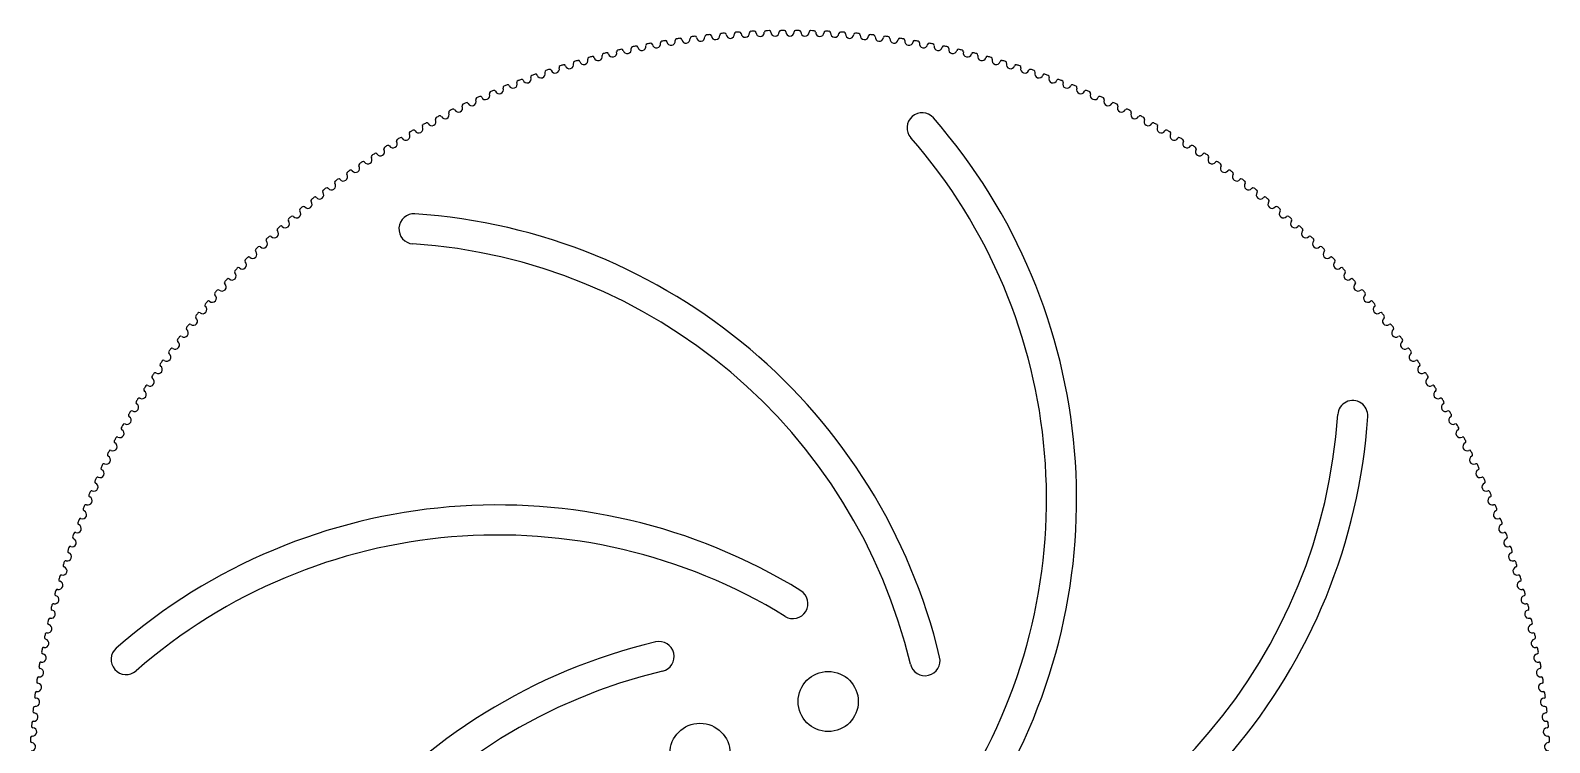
# Model space of a CAD drawing. Header units: millimetres. Extents: x 13 to 657, y -435 to 1.
# Drawn here: x 455.1 to 657.1, y -326.9 to -232.1 of the extents above; entities that cross this region are included whole.
import ezdxf

# ---------------------------------------------------------------- set-up
doc = ezdxf.new("R2010")
doc.units = ezdxf.units.MM
doc.layers.get('0').update_dxf_attribs({"color": 253, "lineweight": 70, "true_color": 0x8faf8f})

msp = doc.modelspace()

# ---------------------------------------------------------------- linework, layer by layer
at = {"color": 98, "lineweight": -3, "true_color": 0x054805}
for centre in [(561.21, -321.4), (544.16, -328.29)]:
    msp.add_circle(centre, 4, dxfattribs=at)
for centre, radius, start, end in [((550.94, -232.47), 0.2, 92.9468, 182.7815), ((556.13, -333.37), 101.23, 92.6782, 92.9468), ((551.41, -232.45), 0.2, 2.8435, 92.6782), ((552.92, -232.39), 0.2, 91.8218, 181.6565), ((556.13, -333.37), 101.23, 91.5532, 91.8218), ((553.39, -232.38), 0.2, 1.7185, 91.5532), ((554.9, -232.35), 0.2, 90.6968, 180.5315), ((556.13, -333.37), 101.23, 90.4282, 90.6968), ((555.38, -232.34), 0.2, 0.5935, 90.4282), ((556.88, -232.34), 0.2, 89.5718, 179.4065), ((556.13, -333.37), 101.23, 89.3032, 89.5718), ((557.36, -232.35), 0.2, 359.4685, 89.3032), ((558.87, -232.38), 0.2, 88.4468, 178.2815), ((556.13, -333.37), 101.23, 88.1782, 88.4468), ((559.34, -232.39), 0.2, 358.3435, 88.1782), ((560.85, -232.45), 0.2, 87.3218, 177.1565), ((556.13, -333.37), 101.23, 87.0532, 87.3218), ((561.32, -232.47), 0.2, 357.2185, 87.0532), ((535.22, -234.53), 0.2, 101.9468, 191.7815), ((556.13, -333.37), 101.23, 101.6782, 101.9468), ((535.68, -234.43), 0.2, 11.8435, 101.6782), ((536.42, -234.28), 0.555, 191.8435, 10.6565), ((537.16, -234.14), 0.2, 100.8218, 190.6565), ((556.13, -333.37), 101.23, 100.5532, 100.8218), ((537.63, -234.05), 0.2, 10.7185, 100.5532), ((538.37, -233.91), 0.555, 190.7185, 9.5315), ((539.11, -233.78), 0.2, 99.6968, 189.5315), ((556.13, -333.37), 101.23, 99.4282, 99.6968), ((539.58, -233.71), 0.2, 9.5935, 99.4282), ((540.32, -233.58), 0.555, 189.5935, 8.4065), ((541.07, -233.47), 0.2, 98.5718, 188.4065), ((556.13, -333.37), 101.23, 98.3032, 98.5718), ((541.54, -233.4), 0.2, 8.4685, 98.3032), ((542.29, -233.29), 0.555, 188.4685, 7.2815), ((543.04, -233.19), 0.2, 97.4468, 187.2815), ((556.13, -333.37), 101.23, 97.1782, 97.4468), ((543.51, -233.13), 0.2, 7.3435, 97.1782), ((544.25, -233.04), 0.555, 187.3435, 6.1565), ((545.01, -232.96), 0.2, 96.3218, 186.1565), ((556.13, -333.37), 101.23, 96.0532, 96.3218), ((545.48, -232.9), 0.2, 6.2185, 96.0532), ((546.23, -232.82), 0.555, 186.2185, 5.0315), ((546.98, -232.76), 0.2, 95.1968, 185.0315), ((556.13, -333.37), 101.23, 94.9282, 95.1968), ((547.45, -232.71), 0.2, 5.0935, 94.9282), ((548.2, -232.65), 0.555, 185.0935, 3.9065), ((548.96, -232.6), 0.2, 94.0718, 183.9065), ((556.13, -333.37), 101.23, 93.8032, 94.0718), ((549.43, -232.56), 0.2, 3.9685, 93.8032), ((550.18, -232.51), 0.555, 183.9685, 2.7815), ((552.16, -232.41), 0.555, 182.8435, 1.6565), ((554.15, -232.36), 0.555, 181.7185, 0.5315), ((556.13, -232.34), 0.555, 180.5935, 359.4065), ((558.11, -232.36), 0.555, 179.4685, 358.2815), ((560.1, -232.41), 0.555, 178.3435, 357.1565), ((562.08, -232.51), 0.555, 177.2185, 356.0315), ((562.83, -232.56), 0.2, 86.1968, 176.0315), ((556.13, -333.37), 101.23, 85.9282, 86.1968), ((563.3, -232.6), 0.2, 356.0935, 85.9282), ((564.06, -232.65), 0.555, 176.0935, 354.9065), ((564.81, -232.71), 0.2, 85.0718, 174.9065), ((556.13, -333.37), 101.23, 84.8032, 85.0718), ((565.28, -232.76), 0.2, 354.9685, 84.8032), ((566.03, -232.82), 0.555, 174.9685, 353.7815), ((566.78, -232.9), 0.2, 83.9468, 173.7815), ((556.13, -333.37), 101.23, 83.6782, 83.9468), ((567.25, -232.96), 0.2, 353.8435, 83.6782), ((568.01, -233.04), 0.555, 173.8435, 352.6565), ((568.75, -233.13), 0.2, 82.8218, 172.6565), ((556.13, -333.37), 101.23, 82.5532, 82.8218), ((569.22, -233.19), 0.2, 352.7185, 82.5532), ((569.97, -233.29), 0.555, 172.7185, 351.5315), ((570.72, -233.4), 0.2, 81.6968, 171.5315), ((556.13, -333.37), 101.23, 81.4282, 81.6968), ((571.19, -233.47), 0.2, 351.5935, 81.4282), ((571.94, -233.58), 0.555, 171.5935, 350.4065), ((572.68, -233.71), 0.2, 80.5718, 170.4065), ((556.13, -333.37), 101.23, 80.3032, 80.5718), ((573.15, -233.78), 0.2, 350.4685, 80.3032), ((573.89, -233.91), 0.555, 170.4685, 349.2815), ((574.63, -234.05), 0.2, 79.4468, 169.2815), ((556.13, -333.37), 101.23, 79.1782, 79.4468), ((575.1, -234.14), 0.2, 349.3435, 79.1782), ((575.84, -234.28), 0.555, 169.3435, 348.1565), ((576.58, -234.43), 0.2, 78.3218, 168.1565), ((556.13, -333.37), 101.23, 78.0532, 78.3218), ((577.04, -234.53), 0.2, 348.2185, 78.0532), ((527.53, -236.47), 0.2, 106.4468, 196.2815), ((556.13, -333.37), 101.23, 106.1782, 106.4468), ((527.98, -236.34), 0.2, 16.3435, 106.1782), ((528.71, -236.13), 0.555, 196.3435, 15.1565), ((529.43, -235.93), 0.2, 105.3218, 195.1565), ((556.13, -333.37), 101.23, 105.0532, 105.3218), ((529.89, -235.81), 0.2, 15.2185, 105.0532), ((530.62, -235.61), 0.555, 195.2185, 14.0315), ((531.35, -235.43), 0.2, 104.1968, 194.0315), ((556.13, -333.37), 101.23, 103.9282, 104.1968), ((531.81, -235.31), 0.2, 14.0935, 103.9282), ((532.54, -235.13), 0.555, 194.0935, 12.9065), ((533.28, -234.96), 0.2, 103.0718, 192.9065), ((556.13, -333.37), 101.23, 102.8032, 103.0718), ((533.74, -234.85), 0.2, 12.9685, 102.8032), ((534.48, -234.68), 0.555, 192.9685, 11.7815), ((577.78, -234.68), 0.555, 168.2185, 347.0315), ((578.52, -234.85), 0.2, 77.1968, 167.0315), ((556.13, -333.37), 101.23, 76.9282, 77.1968), ((578.98, -234.96), 0.2, 347.0935, 76.9282), ((579.72, -235.13), 0.555, 167.0935, 345.9065), ((580.45, -235.31), 0.2, 76.0718, 165.9065), ((556.13, -333.37), 101.23, 75.8032, 76.0718), ((580.91, -235.43), 0.2, 345.9685, 75.8032), ((581.64, -235.61), 0.555, 165.9685, 344.7815), ((582.37, -235.81), 0.2, 74.9468, 164.7815), ((556.13, -333.37), 101.23, 74.6782, 74.9468), ((582.83, -235.93), 0.2, 344.8435, 74.6782), ((583.55, -236.13), 0.555, 164.8435, 343.6565), ((584.28, -236.34), 0.2, 73.8218, 163.6565), ((556.13, -333.37), 101.23, 73.5532, 73.8218), ((584.73, -236.47), 0.2, 343.7185, 73.5532), ((521.87, -238.33), 0.2, 109.8218, 199.6565), ((556.13, -333.37), 101.23, 109.5532, 109.8218), ((522.32, -238.17), 0.2, 19.7185, 109.5532), ((523.03, -237.91), 0.555, 199.7185, 18.5315), ((523.74, -237.67), 0.2, 108.6968, 198.5315), ((556.13, -333.37), 101.23, 108.4282, 108.6968), ((524.19, -237.52), 0.2, 18.5935, 108.4282), ((524.91, -237.28), 0.555, 198.5935, 17.4065), ((525.63, -237.06), 0.2, 107.5718, 197.4065), ((556.13, -333.37), 101.23, 107.3032, 107.5718), ((526.08, -236.91), 0.2, 17.4685, 107.3032), ((526.8, -236.69), 0.555, 197.4685, 16.2815), ((585.46, -236.69), 0.555, 163.7185, 342.5315), ((586.18, -236.91), 0.2, 72.6968, 162.5315), ((556.13, -333.37), 101.23, 72.4282, 72.6968), ((586.63, -237.06), 0.2, 342.5935, 72.4282), ((587.35, -237.28), 0.555, 162.5935, 341.4065), ((588.07, -237.52), 0.2, 71.5718, 161.4065), ((556.13, -333.37), 101.23, 71.3032, 71.5718), ((588.52, -237.67), 0.2, 341.4685, 71.3032), ((589.23, -237.91), 0.555, 161.4685, 340.2815), ((589.94, -238.17), 0.2, 70.4468, 160.2815), ((556.13, -333.37), 101.23, 70.1782, 70.4468), ((590.39, -238.33), 0.2, 340.3435, 70.1782), ((516.34, -240.51), 0.2, 113.1968, 203.0315), ((556.13, -333.37), 101.23, 112.9282, 113.1968), ((516.77, -240.32), 0.2, 23.0935, 112.9282), ((517.47, -240.03), 0.555, 203.0935, 21.9065), ((518.17, -239.75), 0.2, 112.0718, 201.9065), ((556.13, -333.37), 101.23, 111.8032, 112.0718), ((518.61, -239.57), 0.2, 21.9685, 111.8032), ((519.31, -239.29), 0.555, 201.9685, 20.7815), ((520.01, -239.02), 0.2, 110.9468, 200.7815), ((556.13, -333.37), 101.23, 110.6782, 110.9468), ((520.45, -238.85), 0.2, 20.8435, 110.6782), ((521.16, -238.58), 0.555, 200.8435, 19.6565), ((591.1, -238.58), 0.555, 160.3435, 339.1565), ((591.81, -238.85), 0.2, 69.3218, 159.1565), ((556.13, -333.37), 101.23, 69.0532, 69.3218), ((592.25, -239.02), 0.2, 339.2185, 69.0532), ((592.95, -239.29), 0.555, 159.2185, 338.0315), ((593.65, -239.57), 0.2, 68.1968, 158.0315), ((556.13, -333.37), 101.23, 67.9282, 68.1968), ((594.09, -239.75), 0.2, 338.0935, 67.9282), ((594.79, -240.03), 0.555, 158.0935, 336.9065), ((595.49, -240.32), 0.2, 67.0718, 156.9065), ((556.13, -333.37), 101.23, 66.8032, 67.0718), ((595.92, -240.51), 0.2, 336.9685, 66.8032), ((512.04, -242.46), 0.555, 206.4685, 25.2815), ((512.72, -242.14), 0.2, 115.4468, 205.2815), ((556.13, -333.37), 101.23, 115.1782, 115.4468), ((513.15, -241.94), 0.2, 25.3435, 115.1782), ((513.83, -241.62), 0.555, 205.3435, 24.1565), ((514.52, -241.31), 0.2, 114.3218, 204.1565), ((556.13, -333.37), 101.23, 114.0532, 114.3218), ((514.95, -241.11), 0.2, 24.2185, 114.0532), ((515.64, -240.8), 0.555, 204.2185, 23.0315), ((596.62, -240.8), 0.555, 156.9685, 335.7815), ((597.31, -241.11), 0.2, 65.9468, 155.7815), ((556.13, -333.37), 101.23, 65.6782, 65.9468), ((597.74, -241.31), 0.2, 335.8435, 65.6782), ((598.43, -241.62), 0.555, 155.8435, 334.6565), ((599.11, -241.94), 0.2, 64.8218, 154.6565), ((556.13, -333.37), 101.23, 64.5532, 64.8218), ((599.54, -242.14), 0.2, 334.7185, 64.5532), ((600.22, -242.46), 0.555, 154.7185, 333.5315), ((507.84, -244.63), 0.2, 28.7185, 118.5532), ((508.5, -244.27), 0.555, 208.7185, 27.5315), ((509.17, -243.92), 0.2, 117.6968, 207.5315), ((556.13, -333.37), 101.23, 117.4282, 117.6968), ((509.59, -243.7), 0.2, 27.5935, 117.4282), ((510.26, -243.35), 0.555, 207.5935, 26.4065), ((510.94, -243.01), 0.2, 116.5718, 206.4065), ((556.13, -333.37), 101.23, 116.3032, 116.5718), ((511.36, -242.8), 0.2, 26.4685, 116.3032), ((573.69, -245.1), 2, 41.1774, 221.1774), ((517.24, -294.48), 77, 328.412, 41.1774), ((600.9, -242.8), 0.2, 63.6968, 153.5315), ((556.13, -333.37), 101.23, 63.4282, 63.6968), ((601.32, -243.01), 0.2, 333.5935, 63.4282), ((602, -243.35), 0.555, 153.5935, 332.4065), ((602.67, -243.7), 0.2, 62.5718, 152.4065), ((556.13, -333.37), 101.23, 62.3032, 62.5718), ((603.09, -243.92), 0.2, 332.4685, 62.3032), ((603.76, -244.27), 0.555, 152.4685, 331.2815), ((604.42, -244.63), 0.2, 61.4468, 151.2815), ((556.13, -333.37), 101.23, 120.8032, 121.0718), ((504.39, -246.59), 0.2, 30.9685, 120.8032), ((505.04, -246.2), 0.555, 210.9685, 29.7815), ((505.7, -245.83), 0.2, 119.9468, 209.7815), ((556.13, -333.37), 101.23, 119.6782, 119.9468), ((506.11, -245.59), 0.2, 29.8435, 119.6782), ((506.76, -245.22), 0.555, 209.8435, 28.6565), ((507.43, -244.86), 0.2, 118.8218, 208.6565), ((556.13, -333.37), 101.23, 118.5532, 118.8218), ((517.24, -294.48), 73, 328.412, 41.1774), ((556.13, -333.37), 101.23, 61.1782, 61.4468), ((604.83, -244.86), 0.2, 331.3435, 61.1782), ((605.5, -245.22), 0.555, 151.3435, 330.1565), ((606.15, -245.59), 0.2, 60.3218, 150.1565), ((556.13, -333.37), 101.23, 60.0532, 60.3218), ((606.56, -245.83), 0.2, 330.2185, 60.0532), ((607.22, -246.2), 0.555, 150.2185, 329.0315), ((607.87, -246.59), 0.2, 59.1968, 149.0315), ((556.13, -333.37), 101.23, 58.9282, 59.1968), ((501.66, -248.28), 0.555, 213.2185, 32.0315), ((502.3, -247.88), 0.2, 122.1968, 212.0315), ((556.13, -333.37), 101.23, 121.9282, 122.1968), ((502.7, -247.63), 0.2, 32.0935, 121.9282), ((503.34, -247.22), 0.555, 212.0935, 30.9065), ((503.99, -246.84), 0.2, 121.0718, 210.9065), ((608.92, -247.22), 0.555, 149.0935, 327.9065), ((608.27, -246.84), 0.2, 329.0935, 58.9282), ((609.56, -247.63), 0.2, 58.0718, 147.9065), ((556.13, -333.37), 101.23, 57.8032, 58.0718), ((610.6, -248.28), 0.555, 147.9685, 326.7815), ((609.96, -247.88), 0.2, 327.9685, 57.8032), ((498.36, -250.48), 0.555, 215.4685, 34.2815), ((498.98, -250.06), 0.2, 124.4468, 214.2815), ((556.13, -333.37), 101.23, 124.1782, 124.4468), ((499.38, -249.79), 0.2, 34.3435, 124.1782), ((500, -249.36), 0.555, 214.3435, 33.1565), ((500.63, -248.95), 0.2, 123.3218, 213.1565), ((556.13, -333.37), 101.23, 123.0532, 123.3218), ((501.03, -248.69), 0.2, 33.2185, 123.0532), ((611.23, -248.69), 0.2, 56.9468, 146.7815), ((556.13, -333.37), 101.23, 56.6782, 56.9468), ((612.26, -249.36), 0.555, 146.8435, 325.6565), ((611.63, -248.95), 0.2, 326.8435, 56.6782), ((612.88, -249.79), 0.2, 55.8218, 145.6565), ((556.13, -333.37), 101.23, 55.5532, 55.8218), ((613.9, -250.48), 0.555, 145.7185, 324.5315), ((613.28, -250.06), 0.2, 325.7185, 55.5532), ((495.15, -252.81), 0.555, 217.7185, 36.5315), ((495.76, -252.36), 0.2, 126.6968, 216.5315), ((556.13, -333.37), 101.23, 126.4282, 126.6968), ((496.14, -252.08), 0.2, 36.5935, 126.4282), ((496.74, -251.63), 0.555, 216.5935, 35.4065), ((497.36, -251.19), 0.2, 125.5718, 215.4065), ((556.13, -333.37), 101.23, 125.3032, 125.5718), ((497.75, -250.92), 0.2, 35.4685, 125.3032), ((614.51, -250.92), 0.2, 54.6968, 144.5315), ((556.13, -333.37), 101.23, 54.4282, 54.6968), ((615.52, -251.63), 0.555, 144.5935, 323.4065), ((614.9, -251.19), 0.2, 324.5935, 54.4282), ((616.12, -252.08), 0.2, 53.5718, 143.4065), ((556.13, -333.37), 101.23, 53.3032, 53.5718), ((617.11, -252.81), 0.555, 143.4685, 322.2815), ((616.5, -252.36), 0.2, 323.4685, 53.3032), ((556.13, -333.37), 101.23, 128.6782, 128.9468), ((492.99, -254.5), 0.2, 38.8435, 128.6782), ((493.58, -254.03), 0.555, 218.8435, 37.6565), ((494.18, -253.57), 0.2, 127.8218, 217.6565), ((556.13, -333.37), 101.23, 127.5532, 127.8218), ((494.55, -253.28), 0.2, 37.7185, 127.5532), ((617.71, -253.28), 0.2, 52.4468, 142.2815), ((556.13, -333.37), 101.23, 52.1782, 52.4468), ((618.68, -254.03), 0.555, 142.3435, 321.1565), ((618.08, -253.57), 0.2, 322.3435, 52.1782), ((619.27, -254.5), 0.2, 51.3218, 141.1565), ((556.13, -333.37), 101.23, 51.0532, 51.3218), ((490.51, -256.54), 0.555, 221.0935, 39.9065), ((491.09, -256.06), 0.2, 130.0718, 219.9065), ((556.13, -333.37), 101.23, 129.8032, 130.0718), ((491.46, -255.75), 0.2, 39.9685, 129.8032), ((492.03, -255.27), 0.555, 219.9685, 38.7815), ((492.62, -254.8), 0.2, 128.9468, 218.7815), ((506.13, -258.54), 2, 86.1774, 266.1774), ((501.13, -333.37), 77, 13.412, 86.1774), ((620.23, -255.27), 0.555, 141.2185, 320.0315), ((619.64, -254.8), 0.2, 321.2185, 51.0532), ((620.8, -255.75), 0.2, 50.1968, 140.0315), ((556.13, -333.37), 101.23, 49.9282, 50.1968), ((621.75, -256.54), 0.555, 140.0935, 318.9065), ((621.17, -256.06), 0.2, 320.0935, 49.9282), ((488.11, -258.67), 0.2, 132.3218, 222.1565), ((556.13, -333.37), 101.23, 132.0532, 132.3218), ((488.46, -258.35), 0.2, 42.2185, 132.0532), ((489.02, -257.85), 0.555, 222.2185, 41.0315), ((489.59, -257.35), 0.2, 131.1968, 221.0315), ((556.13, -333.37), 101.23, 130.9282, 131.1968), ((489.94, -257.04), 0.2, 41.0935, 130.9282), ((622.32, -257.04), 0.2, 49.0718, 138.9065), ((556.13, -333.37), 101.23, 48.8032, 49.0718), ((623.24, -257.85), 0.555, 138.9685, 317.7815), ((622.67, -257.35), 0.2, 318.9685, 48.8032), ((623.8, -258.35), 0.2, 47.9468, 137.7815), ((556.13, -333.37), 101.23, 47.6782, 47.9468), ((624.15, -258.67), 0.2, 317.8435, 47.6782), ((486.1, -260.54), 0.555, 224.4685, 43.2815), ((486.65, -260.02), 0.2, 133.4468, 223.2815), ((556.13, -333.37), 101.23, 133.1782, 133.4468), ((487, -259.7), 0.2, 43.3435, 133.1782), ((487.55, -259.18), 0.555, 223.3435, 42.1565), ((501.13, -333.37), 73, 13.412, 86.1774), ((624.71, -259.18), 0.555, 137.8435, 316.6565), ((625.26, -259.7), 0.2, 46.8218, 136.6565), ((556.13, -333.37), 101.23, 46.5532, 46.8218), ((626.16, -260.54), 0.555, 136.7185, 315.5315), ((625.61, -260.02), 0.2, 316.7185, 46.5532), ((556.13, -333.37), 101.23, 135.4282, 135.6968), ((484.16, -262.47), 0.2, 45.5935, 135.4282), ((484.69, -261.93), 0.555, 225.5935, 44.4065), ((485.23, -261.4), 0.2, 134.5718, 224.4065), ((556.13, -333.37), 101.23, 134.3032, 134.5718), ((485.57, -261.07), 0.2, 44.4685, 134.3032), ((626.69, -261.07), 0.2, 45.6968, 135.5315), ((556.13, -333.37), 101.23, 45.4282, 45.6968), ((627.57, -261.93), 0.555, 135.5935, 314.4065), ((627.03, -261.4), 0.2, 315.5935, 45.4282), ((628.1, -262.47), 0.2, 44.5718, 134.4065), ((556.13, -333.37), 101.23, 44.3032, 44.5718), ((481.94, -264.79), 0.555, 227.8435, 46.6565), ((482.46, -264.24), 0.2, 136.8218, 226.6565), ((556.13, -333.37), 101.23, 136.5532, 136.8218), ((482.78, -263.89), 0.2, 46.7185, 136.5532), ((483.3, -263.34), 0.555, 226.7185, 45.5315), ((483.83, -262.81), 0.2, 135.6968, 225.5315), ((628.96, -263.34), 0.555, 134.4685, 313.2815), ((628.43, -262.81), 0.2, 314.4685, 44.3032), ((629.48, -263.89), 0.2, 43.4468, 133.2815), ((556.13, -333.37), 101.23, 43.1782, 43.4468), ((630.32, -264.79), 0.555, 133.3435, 312.1565), ((629.8, -264.24), 0.2, 313.3435, 43.1782), ((480.11, -266.83), 0.2, 48.9685, 138.8032), ((480.61, -266.26), 0.555, 228.9685, 47.7815), ((481.11, -265.7), 0.2, 137.9468, 227.7815), ((556.13, -333.37), 101.23, 137.6782, 137.9468), ((481.43, -265.35), 0.2, 47.8435, 137.6782), ((630.83, -265.35), 0.2, 42.3218, 132.1565), ((556.13, -333.37), 101.23, 42.0532, 42.3218), ((631.65, -266.26), 0.555, 132.2185, 311.0315), ((631.15, -265.7), 0.2, 312.2185, 42.0532), ((632.15, -266.83), 0.2, 41.1968, 131.0315), ((478.51, -268.7), 0.2, 140.1968, 230.0315), ((556.13, -333.37), 101.23, 139.9282, 140.1968), ((478.82, -268.33), 0.2, 50.0935, 139.9282), ((479.3, -267.75), 0.555, 230.0935, 48.9065), ((479.8, -267.18), 0.2, 139.0718, 228.9065), ((556.13, -333.37), 101.23, 138.8032, 139.0718), ((556.13, -333.37), 101.23, 40.9282, 41.1968), ((632.96, -267.75), 0.555, 131.0935, 309.9065), ((632.46, -267.18), 0.2, 311.0935, 40.9282), ((633.44, -268.33), 0.2, 40.0718, 129.9065), ((556.13, -333.37), 101.23, 39.8032, 40.0718), ((633.75, -268.7), 0.2, 309.9685, 39.8032), ((476.79, -270.82), 0.555, 232.3435, 51.1565), ((477.26, -270.23), 0.2, 141.3218, 231.1565), ((556.13, -333.37), 101.23, 141.0532, 141.3218), ((477.56, -269.86), 0.2, 51.2185, 141.0532), ((478.03, -269.27), 0.555, 231.2185, 50.0315), ((634.23, -269.27), 0.555, 129.9685, 308.7815), ((634.7, -269.86), 0.2, 38.9468, 128.7815), ((556.13, -333.37), 101.23, 38.6782, 38.9468), ((635.47, -270.82), 0.555, 128.8435, 307.6565), ((635, -270.23), 0.2, 308.8435, 38.6782), ((475.57, -272.39), 0.555, 233.4685, 52.2815), ((476.04, -271.79), 0.2, 142.4468, 232.2815), ((556.13, -333.37), 101.23, 142.1782, 142.4468), ((476.33, -271.42), 0.2, 52.3435, 142.1782), ((635.93, -271.42), 0.2, 37.8218, 127.6565), ((556.13, -333.37), 101.23, 37.5532, 37.8218), ((636.69, -272.39), 0.555, 127.7185, 306.5315), ((636.22, -271.79), 0.2, 307.7185, 37.5532), ((556.13, -333.37), 101.23, 144.4282, 144.6968), ((473.95, -274.6), 0.2, 54.5935, 144.4282), ((474.39, -273.98), 0.555, 234.5935, 53.4065), ((474.84, -273.38), 0.2, 143.5718, 233.4065), ((556.13, -333.37), 101.23, 143.3032, 143.5718), ((475.12, -273), 0.2, 53.4685, 143.3032), ((637.14, -273), 0.2, 36.6968, 126.5315), ((556.13, -333.37), 101.23, 36.4282, 36.6968), ((637.87, -273.98), 0.555, 126.5935, 305.4065), ((637.42, -273.38), 0.2, 306.5935, 36.4282), ((638.31, -274.6), 0.2, 35.5718, 125.4065), ((556.13, -333.37), 101.23, 35.3032, 35.5718), ((472.55, -276.62), 0.2, 145.8218, 235.6565), ((556.13, -333.37), 101.23, 145.5532, 145.8218), ((472.82, -276.22), 0.2, 55.7185, 145.5532), ((473.24, -275.6), 0.555, 235.7185, 54.5315), ((473.68, -274.99), 0.2, 144.6968, 234.5315), ((639.02, -275.6), 0.555, 125.4685, 304.2815), ((638.58, -274.99), 0.2, 305.4685, 35.3032), ((639.44, -276.22), 0.2, 34.4468, 124.2815), ((556.13, -333.37), 101.23, 34.1782, 34.4468), ((639.71, -276.62), 0.2, 304.3435, 34.1782), ((471.04, -278.9), 0.555, 237.9685, 56.7815), ((471.45, -278.27), 0.2, 146.9468, 236.7815), ((556.13, -333.37), 101.23, 146.6782, 146.9468), ((471.71, -277.87), 0.2, 56.8435, 146.6782), ((472.12, -277.24), 0.555, 236.8435, 55.6565), ((640.14, -277.24), 0.555, 124.3435, 303.1565), ((640.55, -277.87), 0.2, 33.3218, 123.1565), ((641.22, -278.9), 0.555, 123.2185, 302.0315), ((556.13, -333.37), 101.23, 33.0532, 33.3218), ((640.81, -278.27), 0.2, 303.2185, 33.0532), ((469.98, -280.58), 0.555, 239.0935, 57.9065), ((470.39, -279.94), 0.2, 148.0718, 237.9065), ((556.13, -333.37), 101.23, 147.8032, 148.0718), ((470.64, -279.54), 0.2, 57.9685, 147.8032), ((641.62, -279.54), 0.2, 32.1968, 122.0315), ((642.28, -280.58), 0.555, 122.0935, 300.9065), ((556.13, -333.37), 101.23, 31.9282, 32.1968), ((641.87, -279.94), 0.2, 302.0935, 31.9282), ((468.59, -282.94), 0.2, 60.2185, 150.0532), ((468.96, -282.28), 0.555, 240.2185, 59.0315), ((469.35, -281.63), 0.2, 149.1968, 239.0315), ((556.13, -333.37), 101.23, 148.9282, 149.1968), ((469.6, -281.23), 0.2, 59.0935, 148.9282), ((630.96, -283.37), 2, 356.1774, 176.1774), ((642.66, -281.23), 0.2, 31.0718, 120.9065), ((643.3, -282.28), 0.555, 120.9685, 299.7815), ((556.13, -333.37), 101.23, 30.8032, 31.0718), ((642.91, -281.63), 0.2, 300.9685, 30.8032), ((643.67, -282.94), 0.2, 29.9468, 119.7815), ((556.13, -333.37), 101.23, 151.1782, 151.4468), ((467.62, -284.67), 0.2, 61.3435, 151.1782), ((467.98, -284), 0.555, 241.3435, 60.1565), ((468.35, -283.35), 0.2, 150.3218, 240.1565), ((556.13, -333.37), 101.23, 150.0532, 150.3218), ((556.13, -278.37), 73, 283.412, 356.1774), ((556.13, -278.37), 77, 283.412, 356.1774), ((644.28, -284), 0.555, 119.8435, 298.6565), ((556.13, -333.37), 101.23, 29.6782, 29.9468), ((643.91, -283.35), 0.2, 299.8435, 29.6782), ((644.64, -284.67), 0.2, 28.8218, 118.6565), ((556.13, -333.37), 101.23, 28.5532, 28.8218), ((466.46, -286.83), 0.2, 152.5718, 242.4065), ((556.13, -333.37), 101.23, 152.3032, 152.5718), ((466.68, -286.41), 0.2, 62.4685, 152.3032), ((467.03, -285.74), 0.555, 242.4685, 61.2815), ((467.39, -285.08), 0.2, 151.4468, 241.2815), ((645.23, -285.74), 0.555, 118.7185, 297.5315), ((644.87, -285.08), 0.2, 298.7185, 28.5532), ((645.58, -286.41), 0.2, 27.6968, 117.5315), ((556.13, -333.37), 101.23, 27.4282, 27.6968), ((645.8, -286.83), 0.2, 297.5935, 27.4282), ((465.22, -289.28), 0.555, 244.7185, 63.5315), ((465.56, -288.6), 0.2, 153.6968, 243.5315), ((556.13, -333.37), 101.23, 153.4282, 153.6968), ((465.77, -288.18), 0.2, 63.5935, 153.4282), ((466.11, -287.5), 0.555, 243.5935, 62.4065), ((646.15, -287.5), 0.555, 117.5935, 296.4065), ((646.49, -288.18), 0.2, 26.5718, 116.4065), ((647.04, -289.28), 0.555, 116.4685, 295.2815), ((556.13, -333.37), 101.23, 26.3032, 26.5718), ((646.7, -288.6), 0.2, 296.4685, 26.3032), ((464.38, -291.07), 0.555, 245.8435, 64.6565), ((464.7, -290.39), 0.2, 154.8218, 244.6565), ((556.13, -333.37), 101.23, 154.5532, 154.8218), ((464.9, -289.96), 0.2, 64.7185, 154.5532), ((647.36, -289.96), 0.2, 25.4468, 115.2815), ((647.88, -291.07), 0.555, 115.3435, 294.1565), ((556.13, -333.37), 101.23, 25.1782, 25.4468), ((647.56, -290.39), 0.2, 295.3435, 25.1782), ((463.56, -292.88), 0.555, 246.9685, 65.7815), ((463.87, -292.19), 0.2, 155.9468, 245.7815), ((556.13, -333.37), 101.23, 155.6782, 155.9468), ((464.07, -291.76), 0.2, 65.8435, 155.6782), ((648.19, -291.76), 0.2, 24.3218, 114.1565), ((648.7, -292.88), 0.555, 114.2185, 293.0315), ((556.13, -333.37), 101.23, 24.0532, 24.3218), ((648.39, -292.19), 0.2, 294.2185, 24.0532), ((462.79, -294.71), 0.555, 248.0935, 66.9065), ((463.08, -294.01), 0.2, 157.0718, 246.9065), ((556.13, -333.37), 101.23, 156.8032, 157.0718), ((463.27, -293.58), 0.2, 66.9685, 156.8032), ((648.99, -293.58), 0.2, 23.1968, 113.0315), ((649.47, -294.71), 0.555, 113.0935, 291.9065), ((556.13, -333.37), 101.23, 22.9282, 23.1968), ((649.18, -294.01), 0.2, 293.0935, 22.9282), ((462.05, -296.55), 0.555, 249.2185, 68.0315), ((462.33, -295.85), 0.2, 158.1968, 248.0315), ((556.13, -333.37), 101.23, 157.9282, 158.1968), ((462.51, -295.41), 0.2, 68.0935, 157.9282), ((517.24, -372.26), 77, 58.412, 131.1774), ((650.21, -296.55), 0.555, 111.9685, 290.7815), ((649.75, -295.41), 0.2, 22.0718, 111.9065), ((556.13, -333.37), 101.23, 21.8032, 22.0718), ((649.93, -295.85), 0.2, 291.9685, 21.8032), ((461.09, -299.11), 0.2, 70.3435, 160.1782), ((461.34, -298.4), 0.555, 250.3435, 69.1565), ((461.61, -297.69), 0.2, 159.3218, 249.1565), ((556.13, -333.37), 101.23, 159.0532, 159.3218), ((461.78, -297.25), 0.2, 69.2185, 159.0532), ((650.92, -298.4), 0.555, 110.8435, 289.6565), ((650.48, -297.25), 0.2, 20.9468, 110.7815), ((556.13, -333.37), 101.23, 20.6782, 20.9468), ((650.65, -297.69), 0.2, 290.8435, 20.6782), ((651.17, -299.11), 0.2, 19.8218, 109.6565), ((556.13, -333.37), 101.23, 161.3032, 161.5718), ((460.43, -300.98), 0.2, 71.4685, 161.3032), ((460.67, -300.27), 0.555, 251.4685, 70.2815), ((460.93, -299.56), 0.2, 160.4468, 250.2815), ((556.13, -333.37), 101.23, 160.1782, 160.4468), ((517.24, -372.26), 73, 58.412, 131.1774), ((651.59, -300.27), 0.555, 109.7185, 288.5315), ((556.13, -333.37), 101.23, 19.5532, 19.8218), ((651.33, -299.56), 0.2, 289.7185, 19.5532), ((651.83, -300.98), 0.2, 18.6968, 108.5315), ((556.13, -333.37), 101.23, 18.4282, 18.6968), ((556.13, -333.37), 101.23, 162.4282, 162.6968), ((459.82, -302.87), 0.2, 72.5935, 162.4282), ((460.04, -302.15), 0.555, 252.5935, 71.4065), ((460.28, -301.43), 0.2, 161.5718, 251.4065), ((652.22, -302.15), 0.555, 108.5935, 287.4065), ((651.98, -301.43), 0.2, 288.5935, 18.4282), ((652.44, -302.87), 0.2, 17.5718, 107.4065), ((556.13, -333.37), 101.23, 17.3032, 17.5718), ((556.13, -333.37), 101.23, 163.5532, 163.8218), ((459.23, -304.77), 0.2, 73.7185, 163.5532), ((459.45, -304.04), 0.555, 253.7185, 72.5315), ((459.67, -303.32), 0.2, 162.6968, 252.5315), ((652.81, -304.04), 0.555, 107.4685, 286.2815), ((652.59, -303.32), 0.2, 287.4685, 17.3032), ((653.03, -304.77), 0.2, 16.4468, 106.2815), ((556.13, -333.37), 101.23, 16.1782, 16.4468), ((556.13, -333.37), 101.23, 164.6782, 164.9468), ((458.69, -306.67), 0.2, 74.8435, 164.6782), ((458.89, -305.95), 0.555, 254.8435, 73.6565), ((459.1, -305.22), 0.2, 163.8218, 253.6565), ((556.52, -308.37), 2, 238.412, 58.412), ((653.37, -305.95), 0.555, 106.3435, 285.1565), ((653.16, -305.22), 0.2, 286.3435, 16.1782), ((653.57, -306.67), 0.2, 15.3218, 105.1565), ((556.13, -333.37), 101.23, 15.0532, 15.3218), ((458.07, -309.05), 0.2, 166.0718, 255.9065), ((556.13, -333.37), 101.23, 165.8032, 166.0718), ((458.19, -308.59), 0.2, 75.9685, 165.8032), ((458.37, -307.86), 0.555, 255.9685, 74.7815), ((458.57, -307.13), 0.2, 164.9468, 254.7815), ((653.89, -307.86), 0.555, 105.2185, 284.0315), ((653.69, -307.13), 0.2, 285.2185, 15.0532), ((654.07, -308.59), 0.2, 14.1968, 104.0315), ((654.19, -309.05), 0.2, 284.0935, 13.9282), ((556.13, -333.37), 101.23, 13.9282, 14.1968), ((457.61, -310.98), 0.2, 167.1968, 257.0315), ((556.13, -333.37), 101.23, 166.9282, 167.1968), ((457.72, -310.52), 0.2, 77.0935, 166.9282), ((457.89, -309.78), 0.555, 257.0935, 75.9065), ((654.37, -309.78), 0.555, 104.0935, 282.9065), ((654.54, -310.52), 0.2, 13.0718, 102.9065), ((654.65, -310.98), 0.2, 282.9685, 12.8032), ((556.13, -333.37), 101.23, 12.8032, 13.0718), ((457.04, -313.66), 0.555, 259.3435, 78.1565), ((457.19, -312.92), 0.2, 168.3218, 258.1565), ((556.13, -333.37), 101.23, 168.0532, 168.3218), ((457.29, -312.46), 0.2, 78.2185, 168.0532), ((457.44, -311.72), 0.555, 258.2185, 77.0315), ((654.82, -311.72), 0.555, 102.9685, 281.7815), ((655.22, -313.66), 0.555, 101.8435, 280.6565), ((654.97, -312.46), 0.2, 11.9468, 101.7815), ((655.07, -312.92), 0.2, 281.8435, 11.6782), ((556.13, -333.37), 101.23, 11.6782, 11.9468), ((456.67, -315.61), 0.555, 260.4685, 79.2815), ((556.13, -333.37), 101.23, 169.1782, 169.4468), ((456.81, -314.87), 0.2, 169.4468, 259.2815), ((456.9, -314.4), 0.2, 79.3435, 169.1782), ((467.86, -315.81), 2, 131.1774, 311.1774), ((556.13, -388.37), 77, 103.412, 176.1774), ((538.73, -315.42), 2, 283.412, 103.412), ((655.59, -315.61), 0.555, 100.7185, 279.5315), ((655.36, -314.4), 0.2, 10.8218, 100.6565), ((655.45, -314.87), 0.2, 280.7185, 10.5532), ((556.13, -333.37), 101.23, 10.5532, 10.8218), ((456.34, -317.56), 0.555, 261.5935, 80.4065), ((556.13, -333.37), 101.23, 170.3032, 170.5718), ((456.47, -316.82), 0.2, 170.5718, 260.4065), ((456.54, -316.35), 0.2, 80.4685, 170.3032), ((574.08, -315.97), 2, 193.412, 13.412), ((655.92, -317.56), 0.555, 99.5935, 278.4065), ((655.72, -316.35), 0.2, 9.6968, 99.5315), ((655.79, -316.82), 0.2, 279.5935, 9.4282), ((556.13, -333.37), 101.23, 9.4282, 9.6968), ((556.13, -333.37), 101.23, 171.4282, 171.6968), ((456.16, -318.78), 0.2, 171.6968, 261.5315), ((456.05, -319.53), 0.555, 262.7185, 81.5315), ((456.23, -318.31), 0.2, 81.5935, 171.4282), ((556.13, -388.37), 73, 103.412, 176.1774), ((656.21, -319.53), 0.555, 98.4685, 277.2815), ((656.03, -318.31), 0.2, 8.5718, 98.4065), ((656.1, -318.78), 0.2, 278.4685, 8.3032), ((556.13, -333.37), 101.23, 8.3032, 8.5718), ((556.13, -333.37), 101.23, 172.5532, 172.8218), ((455.89, -320.75), 0.2, 172.8218, 262.6565), ((455.8, -321.49), 0.555, 263.8435, 82.6565), ((455.95, -320.28), 0.2, 82.7185, 172.5532), ((656.46, -321.49), 0.555, 97.3435, 276.1565), ((656.31, -320.28), 0.2, 7.4468, 97.2815), ((656.37, -320.75), 0.2, 277.3435, 7.1782), ((556.13, -333.37), 101.23, 7.1782, 7.4468), ((455.66, -322.72), 0.2, 173.9468, 263.7815), ((556.13, -333.37), 101.23, 173.6782, 173.9468), ((455.72, -322.25), 0.2, 83.8435, 173.6782), ((455.58, -323.47), 0.555, 264.9685, 83.7815), ((656.68, -323.47), 0.555, 96.2185, 275.0315), ((656.54, -322.25), 0.2, 6.3218, 96.1565), ((656.6, -322.72), 0.2, 276.2185, 6.0532), ((556.13, -333.37), 101.23, 6.0532, 6.3218), ((455.47, -324.69), 0.2, 175.0718, 264.9065), ((556.13, -333.37), 101.23, 174.8032, 175.0718), ((455.52, -324.22), 0.2, 84.9685, 174.8032), ((455.41, -325.44), 0.555, 266.0935, 84.9065), ((656.85, -325.44), 0.555, 95.0935, 273.9065), ((656.74, -324.22), 0.2, 5.1968, 95.0315), ((656.79, -324.69), 0.2, 275.0935, 4.9282), ((556.13, -333.37), 101.23, 4.9282, 5.1968), ((556.13, -333.37), 101.23, 175.9282, 176.1968), ((455.32, -326.67), 0.2, 176.1968, 266.0315), ((455.36, -326.2), 0.2, 86.0935, 175.9282), ((455.27, -327.42), 0.555, 267.2185, 86.0315), ((656.99, -327.42), 0.555, 93.9685, 272.7815), ((656.9, -326.2), 0.2, 4.0718, 93.9065), ((656.94, -326.67), 0.2, 273.9685, 3.8032), ((556.13, -333.37), 101.23, 3.8032, 4.0718)]:
    msp.add_arc(centre, radius, start, end, dxfattribs=at)

doc.saveas('drawing.dxf')
